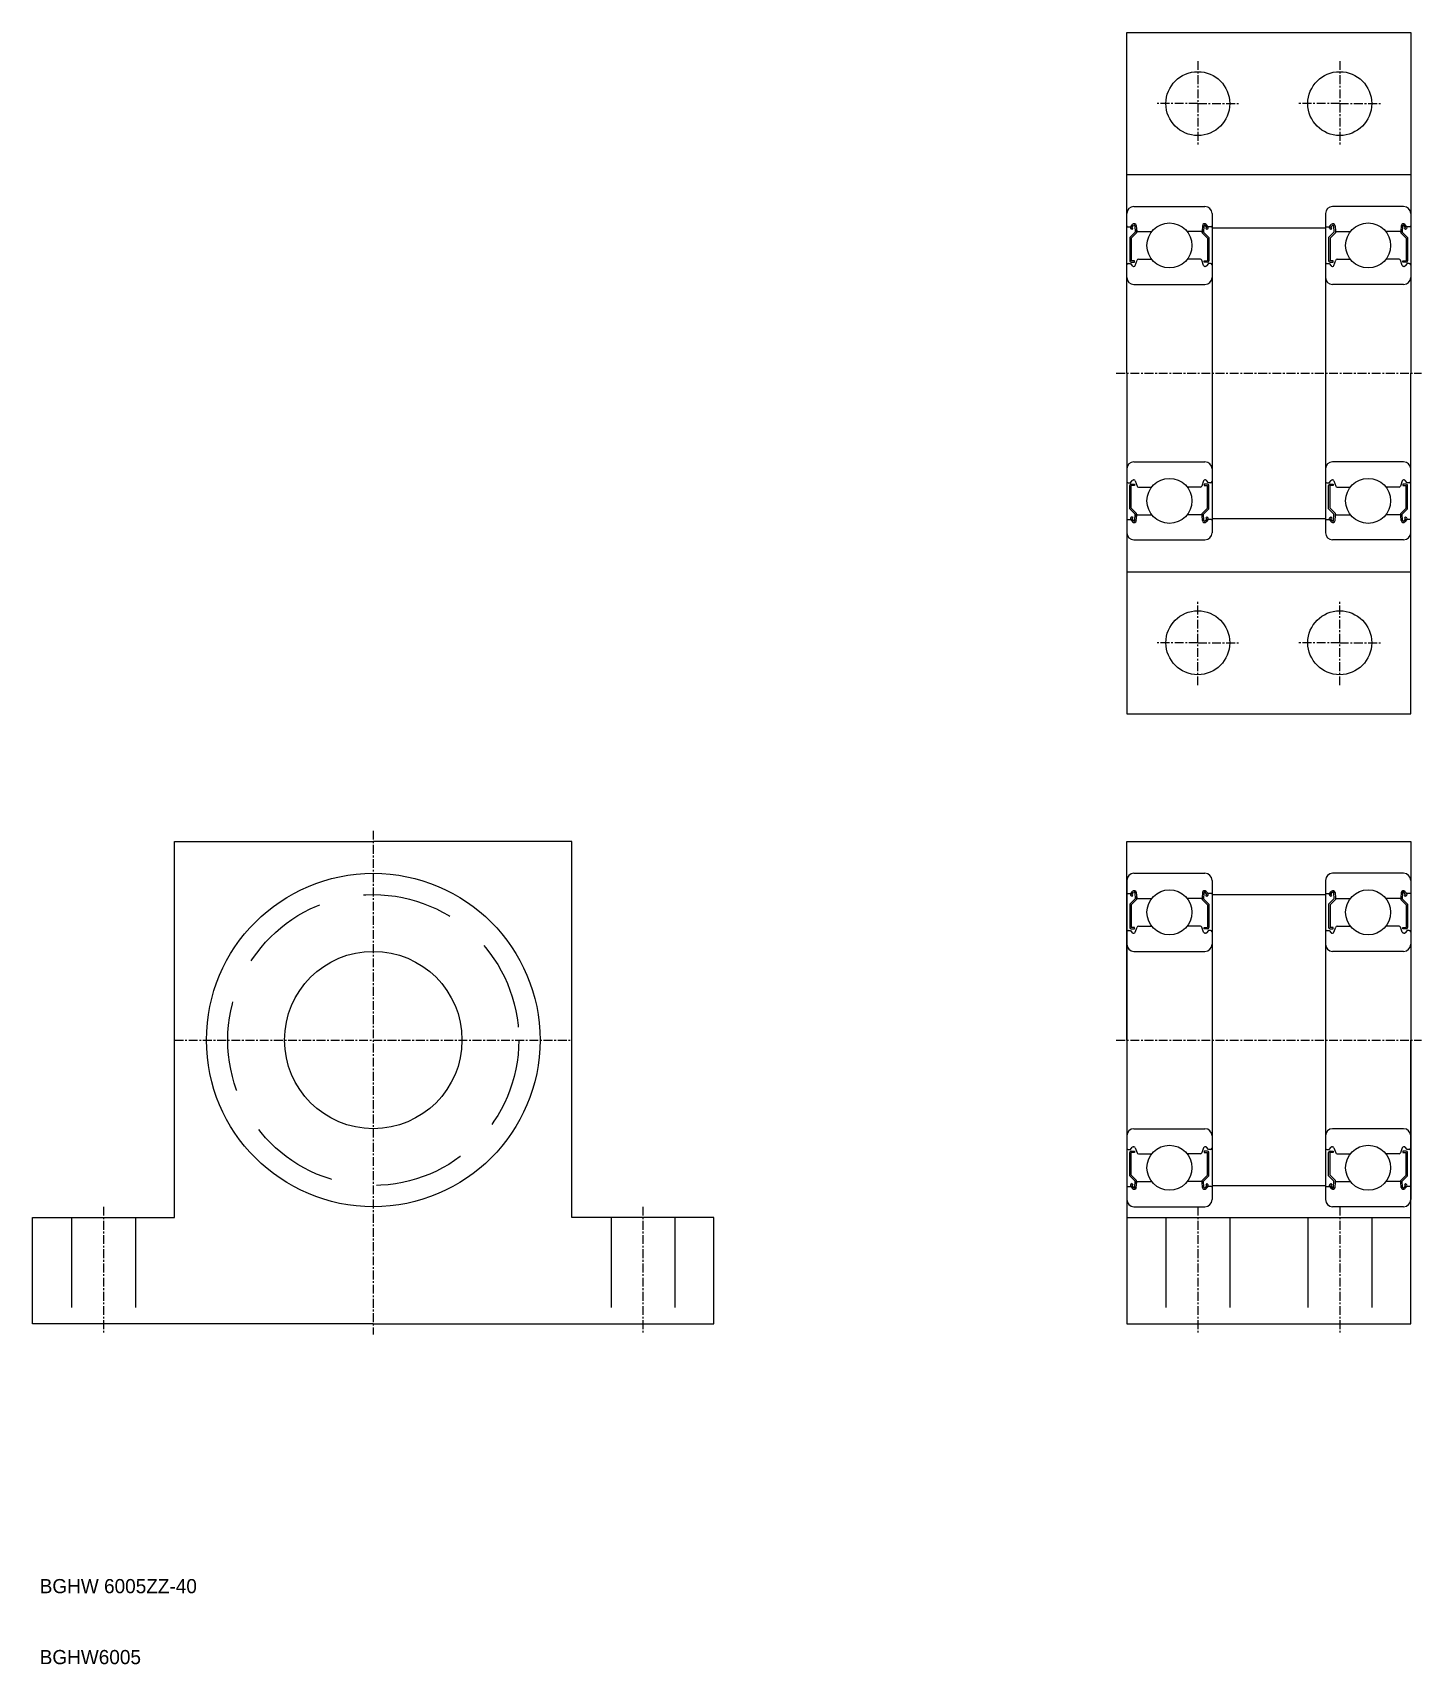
# Model space of a CAD drawing. Extents: x 104 to 299, y 49 to 279.
import ezdxf

# ---------------------------------------------------------------- set-up
doc = ezdxf.new("R2010")
doc.units = 0
doc.linetypes.add('CENTER', pattern=[2, 1.25, -0.25, 0.25, -0.25])
doc.linetypes.add('DASHED', pattern=[19.05, 12.7, -6.35])
doc.layers.get('0').update_dxf_attribs({"linetype": 'CONTINUOUS'})
doc.layers.add('CENTER', color=1, linetype='CENTER')

msp = doc.modelspace()

# ---------------------------------------------------------------- linework, layer by layer
for p, q in [((257.97, 231), (257.97, 279)), ((257.97, 279), (297.97, 279)), ((297.97, 279), (297.97, 231)), ((257.97, 259), (297.97, 259)), ((258.97, 254.5), (268.97, 254.5)), ((269.97, 253.5), (269.97, 208.5)), ((285.97, 253.5), (285.97, 208.5)), ((296.97, 254.5), (286.97, 254.5)), ((258.07, 251.65), (258.53, 251.65)), ((259.15, 250.89), (258.4, 250.14)), ((258.53, 251.65), (258.78, 251.95)), ((258.7, 251.24), (258.55, 251.37)), ((259.35, 250.8), (258.6, 250.05)), ((258.68, 251.52), (258.93, 251.82)), ((258.83, 251.4), (258.68, 251.52)), ((258.7, 251.24), (258.83, 251.4)), ((259.11, 251.76), (259.15, 250.89)), ((259.3, 251.78), (259.37, 251.04)), ((259.35, 251.27), (259.35, 250.8)), ((259.47, 250.95), (261.46, 250.95)), ((268.46, 250.95), (266.47, 250.95)), ((268.63, 251.78), (268.56, 251.04)), ((268.58, 251.27), (268.58, 250.8)), ((268.58, 250.8), (269.33, 250.05)), ((268.83, 251.76), (268.78, 250.89)), ((268.78, 250.89), (269.53, 250.14)), ((269.25, 251.52), (269, 251.82)), ((269.1, 251.4), (269.25, 251.52)), ((269.23, 251.24), (269.1, 251.4)), ((269.41, 251.65), (269.16, 251.95)), ((269.23, 251.24), (269.38, 251.37)), ((269.87, 251.65), (269.41, 251.65)), ((286.07, 251.65), (286.53, 251.65)), ((287.15, 250.89), (286.4, 250.14)), ((286.53, 251.65), (286.78, 251.95)), ((286.7, 251.24), (286.55, 251.37)), ((287.35, 250.8), (286.6, 250.05)), ((286.68, 251.52), (286.93, 251.82)), ((286.83, 251.4), (286.68, 251.52)), ((286.7, 251.24), (286.83, 251.4)), ((287.11, 251.76), (287.15, 250.89)), ((287.3, 251.78), (287.37, 251.04)), ((287.35, 251.27), (287.35, 250.8)), ((287.47, 250.95), (289.46, 250.95)), ((296.46, 250.95), (294.47, 250.95)), ((296.63, 251.78), (296.56, 251.04)), ((296.58, 251.27), (296.58, 250.8)), ((296.58, 250.8), (297.33, 250.05)), ((296.83, 251.76), (296.78, 250.89)), ((296.78, 250.89), (297.53, 250.14)), ((297.25, 251.52), (297, 251.82)), ((297.1, 251.4), (297.25, 251.52)), ((297.23, 251.24), (297.1, 251.4)), ((297.41, 251.65), (297.16, 251.95)), ((297.23, 251.24), (297.38, 251.37)), ((297.87, 251.65), (297.41, 251.65)), ((258.4, 250.14), (258.4, 246.85)), ((258.6, 250.05), (258.6, 246.85)), ((269.33, 250.05), (269.33, 246.85)), ((269.53, 250.14), (269.53, 246.85)), ((286.4, 250.14), (286.4, 246.85)), ((286.6, 250.05), (286.6, 246.85)), ((297.33, 250.05), (297.33, 246.85)), ((297.53, 250.14), (297.53, 246.85)), ((258.17, 246.45), (258.47, 246.45)), ((258.47, 246.45), (258.74, 246.12)), ((259.05, 246.85), (258.6, 246.85)), ((258.6, 246.65), (259.05, 246.65)), ((259.05, 246.65), (259.05, 246.85)), ((259.15, 246.18), (259.42, 246.92)), ((259.6, 247.05), (261.46, 247.05)), ((268.33, 247.05), (266.47, 247.05)), ((268.78, 246.18), (268.52, 246.92)), ((268.88, 246.85), (269.33, 246.85)), ((268.88, 246.65), (268.88, 246.85)), ((269.33, 246.65), (268.88, 246.65)), ((269.47, 246.45), (269.19, 246.12)), ((269.77, 246.45), (269.47, 246.45)), ((286.17, 246.45), (286.47, 246.45)), ((286.47, 246.45), (286.74, 246.12)), ((287.05, 246.85), (286.6, 246.85)), ((286.6, 246.65), (287.05, 246.65)), ((287.05, 246.65), (287.05, 246.85)), ((287.15, 246.18), (287.42, 246.92)), ((287.6, 247.05), (289.46, 247.05)), ((296.33, 247.05), (294.47, 247.05)), ((296.78, 246.18), (296.52, 246.92)), ((296.88, 246.65), (296.88, 246.85)), ((296.88, 246.85), (297.33, 246.85)), ((297.33, 246.65), (296.88, 246.65)), ((297.47, 246.45), (297.19, 246.12)), ((297.77, 246.45), (297.47, 246.45)), ((258.9, 246.05), (258.96, 246.05)), ((269.04, 246.05), (268.97, 246.05)), ((286.9, 246.05), (286.96, 246.05)), ((297.04, 246.05), (296.97, 246.05)), ((258.97, 243.5), (268.97, 243.5)), ((296.97, 243.5), (286.97, 243.5)), ((257.97, 231), (257.97, 183)), ((297.97, 183), (297.97, 231)), ((258.97, 218.5), (268.97, 218.5)), ((296.97, 218.5), (286.97, 218.5)), ((258.17, 215.55), (258.47, 215.55)), ((258.4, 211.87), (258.4, 215.15)), ((258.47, 215.55), (258.74, 215.88)), ((258.6, 215.35), (259.05, 215.35)), ((259.05, 215.15), (258.6, 215.15)), ((258.6, 211.95), (258.6, 215.15)), ((258.9, 215.95), (258.96, 215.95)), ((259.05, 215.35), (259.05, 215.15)), ((259.15, 215.82), (259.42, 215.08)), ((259.6, 214.95), (261.46, 214.95)), ((268.33, 214.95), (266.47, 214.95)), ((268.78, 215.82), (268.52, 215.08)), ((269.33, 215.35), (268.88, 215.35)), ((268.88, 215.35), (268.88, 215.15)), ((268.88, 215.15), (269.33, 215.15)), ((269.04, 215.95), (268.97, 215.95)), ((269.47, 215.55), (269.19, 215.88)), ((269.33, 211.95), (269.33, 215.15)), ((269.77, 215.55), (269.47, 215.55)), ((269.53, 211.87), (269.53, 215.15)), ((286.17, 215.55), (286.47, 215.55)), ((286.4, 211.87), (286.4, 215.15)), ((286.47, 215.55), (286.74, 215.88)), ((286.6, 215.35), (287.05, 215.35)), ((286.6, 211.95), (286.6, 215.15)), ((287.05, 215.15), (286.6, 215.15)), ((286.9, 215.95), (286.96, 215.95)), ((287.05, 215.35), (287.05, 215.15)), ((287.15, 215.82), (287.42, 215.08)), ((287.6, 214.95), (289.46, 214.95)), ((296.33, 214.95), (294.47, 214.95)), ((296.78, 215.82), (296.52, 215.08)), ((296.88, 215.35), (296.88, 215.15)), ((297.33, 215.35), (296.88, 215.35)), ((296.88, 215.15), (297.33, 215.15)), ((297.04, 215.95), (296.97, 215.95)), ((297.47, 215.55), (297.19, 215.88)), ((297.33, 211.95), (297.33, 215.15)), ((297.77, 215.55), (297.47, 215.55)), ((297.53, 211.87), (297.53, 215.15)), ((259.15, 211.12), (258.4, 211.87)), ((259.35, 211.2), (258.6, 211.95)), ((268.58, 211.2), (269.33, 211.95)), ((268.78, 211.12), (269.53, 211.87)), ((287.15, 211.12), (286.4, 211.87)), ((287.35, 211.2), (286.6, 211.95)), ((296.58, 211.2), (297.33, 211.95)), ((296.78, 211.12), (297.53, 211.87)), ((258.07, 210.35), (258.53, 210.35)), ((258.53, 210.35), (258.78, 210.05)), ((258.7, 210.76), (258.55, 210.63)), ((258.83, 210.61), (258.68, 210.48)), ((258.68, 210.48), (258.93, 210.18)), ((258.7, 210.76), (258.83, 210.61)), ((259.11, 210.24), (259.15, 211.12)), ((259.3, 210.22), (259.37, 210.96)), ((259.35, 210.73), (259.35, 211.2)), ((259.47, 211.05), (261.46, 211.05)), ((268.46, 211.05), (266.47, 211.05)), ((268.63, 210.22), (268.56, 210.96)), ((268.58, 210.73), (268.58, 211.2)), ((268.83, 210.24), (268.78, 211.12)), ((269.25, 210.48), (269, 210.18)), ((269.23, 210.76), (269.1, 210.61)), ((269.1, 210.61), (269.25, 210.48)), ((269.41, 210.35), (269.16, 210.05)), ((269.23, 210.76), (269.38, 210.63)), ((269.87, 210.35), (269.41, 210.35)), ((286.07, 210.35), (286.53, 210.35)), ((286.53, 210.35), (286.78, 210.05)), ((286.7, 210.76), (286.55, 210.63)), ((286.83, 210.61), (286.68, 210.48)), ((286.68, 210.48), (286.93, 210.18)), ((286.7, 210.76), (286.83, 210.61)), ((287.11, 210.24), (287.15, 211.12)), ((287.3, 210.22), (287.37, 210.96)), ((287.35, 210.73), (287.35, 211.2)), ((287.47, 211.05), (289.46, 211.05)), ((296.46, 211.05), (294.47, 211.05)), ((296.63, 210.22), (296.56, 210.96)), ((296.58, 210.73), (296.58, 211.2)), ((296.83, 210.24), (296.78, 211.12)), ((297.25, 210.48), (297, 210.18)), ((297.23, 210.76), (297.1, 210.61)), ((297.1, 210.61), (297.25, 210.48)), ((297.41, 210.35), (297.16, 210.05)), ((297.23, 210.76), (297.38, 210.63)), ((297.87, 210.35), (297.41, 210.35)), ((258.97, 207.5), (268.97, 207.5)), ((261.47, 207.5), (261.47, 207.5)), ((263.97, 207.5), (263.97, 207.5)), ((296.97, 207.5), (286.97, 207.5)), ((291.97, 207.5), (291.97, 207.5)), ((294.47, 207.5), (294.47, 207.5)), ((257.97, 203), (297.97, 203)), ((257.97, 183), (297.97, 183)), ((123.79, 112), (123.79, 165)), ((123.79, 165), (151.79, 165)), ((179.79, 165), (151.79, 165)), ((179.79, 112), (179.79, 165)), ((257.97, 165), (297.97, 165)), ((257.97, 137), (257.97, 165)), ((297.97, 165), (297.97, 137)), ((257.97, 159.5), (257.97, 114.5)), ((258.97, 160.5), (268.97, 160.5)), ((269.97, 159.5), (269.97, 114.5)), ((285.97, 159.5), (285.97, 114.5)), ((296.97, 160.5), (286.97, 160.5)), ((297.97, 159.5), (297.97, 114.5)), ((258.07, 157.65), (258.53, 157.65)), ((259.15, 156.89), (258.4, 156.14)), ((258.53, 157.65), (258.78, 157.95)), ((258.7, 157.24), (258.55, 157.37)), ((259.35, 156.8), (258.6, 156.05)), ((258.68, 157.52), (258.93, 157.82)), ((258.83, 157.4), (258.68, 157.52)), ((258.7, 157.24), (258.83, 157.4)), ((259.11, 157.76), (259.15, 156.89)), ((259.3, 157.78), (259.37, 157.04)), ((259.35, 157.27), (259.35, 156.8)), ((259.47, 156.95), (261.46, 156.95)), ((268.46, 156.95), (266.47, 156.95)), ((268.63, 157.78), (268.56, 157.04)), ((268.58, 157.27), (268.58, 156.8)), ((268.58, 156.8), (269.33, 156.05)), ((268.83, 157.76), (268.78, 156.89)), ((268.78, 156.89), (269.53, 156.14)), ((269.25, 157.52), (269, 157.82)), ((269.1, 157.4), (269.25, 157.52)), ((269.23, 157.24), (269.1, 157.4)), ((269.41, 157.65), (269.16, 157.95)), ((269.23, 157.24), (269.38, 157.37)), ((269.87, 157.65), (269.41, 157.65)), ((286.07, 157.65), (286.53, 157.65)), ((287.15, 156.89), (286.4, 156.14)), ((286.53, 157.65), (286.78, 157.95)), ((286.7, 157.24), (286.55, 157.37)), ((287.35, 156.8), (286.6, 156.05)), ((286.68, 157.52), (286.93, 157.82)), ((286.83, 157.4), (286.68, 157.52)), ((286.7, 157.24), (286.83, 157.4)), ((287.11, 157.76), (287.15, 156.89)), ((287.3, 157.78), (287.37, 157.04)), ((287.35, 157.27), (287.35, 156.8)), ((287.47, 156.95), (289.46, 156.95)), ((296.46, 156.95), (294.47, 156.95)), ((296.63, 157.78), (296.56, 157.04)), ((296.58, 157.27), (296.58, 156.8)), ((296.58, 156.8), (297.33, 156.05)), ((296.83, 157.76), (296.78, 156.89)), ((296.78, 156.89), (297.53, 156.14)), ((297.25, 157.52), (297, 157.82)), ((297.1, 157.4), (297.25, 157.52)), ((297.23, 157.24), (297.1, 157.4)), ((297.41, 157.65), (297.16, 157.95)), ((297.23, 157.24), (297.38, 157.37)), ((297.87, 157.65), (297.41, 157.65)), ((258.4, 156.14), (258.4, 152.85)), ((258.6, 156.05), (258.6, 152.85)), ((269.33, 156.05), (269.33, 152.85)), ((269.53, 156.14), (269.53, 152.85)), ((286.4, 156.14), (286.4, 152.85)), ((286.6, 156.05), (286.6, 152.85)), ((297.33, 156.05), (297.33, 152.85)), ((297.53, 156.14), (297.53, 152.85)), ((258.17, 152.45), (258.47, 152.45)), ((258.47, 152.45), (258.74, 152.12)), ((259.05, 152.85), (258.6, 152.85)), ((258.6, 152.65), (259.05, 152.65)), ((258.9, 152.05), (258.96, 152.05)), ((259.05, 152.65), (259.05, 152.85)), ((259.15, 152.18), (259.42, 152.92)), ((259.6, 153.05), (261.46, 153.05)), ((268.33, 153.05), (266.47, 153.05)), ((268.78, 152.18), (268.52, 152.92)), ((268.88, 152.85), (269.33, 152.85)), ((268.88, 152.65), (268.88, 152.85)), ((269.33, 152.65), (268.88, 152.65)), ((269.04, 152.05), (268.97, 152.05)), ((269.47, 152.45), (269.19, 152.12)), ((269.77, 152.45), (269.47, 152.45)), ((286.17, 152.45), (286.47, 152.45)), ((286.47, 152.45), (286.74, 152.12)), ((287.05, 152.85), (286.6, 152.85)), ((286.6, 152.65), (287.05, 152.65)), ((286.9, 152.05), (286.96, 152.05)), ((287.05, 152.65), (287.05, 152.85)), ((287.15, 152.18), (287.42, 152.92)), ((287.6, 153.05), (289.46, 153.05)), ((296.33, 153.05), (294.47, 153.05)), ((296.78, 152.18), (296.52, 152.92)), ((296.88, 152.85), (297.33, 152.85)), ((296.88, 152.65), (296.88, 152.85)), ((297.33, 152.65), (296.88, 152.65)), ((297.04, 152.05), (296.97, 152.05)), ((297.47, 152.45), (297.19, 152.12)), ((297.77, 152.45), (297.47, 152.45)), ((258.97, 149.5), (268.97, 149.5)), ((296.97, 149.5), (286.97, 149.5)), ((257.97, 137), (257.97, 97)), ((297.97, 97), (297.97, 137)), ((258.97, 124.5), (268.97, 124.5)), ((296.97, 124.5), (286.97, 124.5)), ((258.9, 121.95), (258.96, 121.95)), ((269.04, 121.95), (268.97, 121.95)), ((286.9, 121.95), (286.96, 121.95)), ((297.04, 121.95), (296.97, 121.95)), ((258.17, 121.55), (258.47, 121.55)), ((258.4, 117.87), (258.4, 121.15)), ((258.47, 121.55), (258.74, 121.88)), ((258.6, 121.35), (259.05, 121.35)), ((258.6, 117.95), (258.6, 121.15)), ((259.05, 121.15), (258.6, 121.15)), ((259.05, 121.35), (259.05, 121.15)), ((259.15, 121.82), (259.42, 121.08)), ((259.6, 120.95), (261.46, 120.95)), ((268.33, 120.95), (266.47, 120.95)), ((268.78, 121.82), (268.52, 121.08)), ((269.33, 121.35), (268.88, 121.35)), ((268.88, 121.35), (268.88, 121.15)), ((268.88, 121.15), (269.33, 121.15)), ((269.47, 121.55), (269.19, 121.88)), ((269.33, 117.95), (269.33, 121.15)), ((269.77, 121.55), (269.47, 121.55)), ((269.53, 117.87), (269.53, 121.15)), ((286.17, 121.55), (286.47, 121.55)), ((286.4, 117.87), (286.4, 121.15)), ((286.47, 121.55), (286.74, 121.88)), ((286.6, 121.35), (287.05, 121.35)), ((287.05, 121.15), (286.6, 121.15)), ((286.6, 117.95), (286.6, 121.15)), ((287.05, 121.35), (287.05, 121.15)), ((287.15, 121.82), (287.42, 121.08)), ((287.6, 120.95), (289.46, 120.95)), ((296.33, 120.95), (294.47, 120.95)), ((296.78, 121.82), (296.52, 121.08)), ((297.33, 121.35), (296.88, 121.35)), ((296.88, 121.35), (296.88, 121.15)), ((296.88, 121.15), (297.33, 121.15)), ((297.47, 121.55), (297.19, 121.88)), ((297.33, 117.95), (297.33, 121.15)), ((297.77, 121.55), (297.47, 121.55)), ((297.53, 117.87), (297.53, 121.15)), ((259.15, 117.12), (258.4, 117.87)), ((259.35, 117.2), (258.6, 117.95)), ((268.58, 117.2), (269.33, 117.95)), ((268.78, 117.12), (269.53, 117.87)), ((287.15, 117.12), (286.4, 117.87)), ((287.35, 117.2), (286.6, 117.95)), ((296.58, 117.2), (297.33, 117.95)), ((296.78, 117.12), (297.53, 117.87)), ((258.07, 116.35), (258.53, 116.35)), ((258.53, 116.35), (258.78, 116.05)), ((258.7, 116.76), (258.55, 116.63)), ((258.83, 116.61), (258.68, 116.48)), ((258.68, 116.48), (258.93, 116.18)), ((258.7, 116.76), (258.83, 116.61)), ((259.11, 116.24), (259.15, 117.12)), ((259.3, 116.22), (259.37, 116.96)), ((259.35, 116.73), (259.35, 117.2)), ((259.47, 117.05), (261.46, 117.05)), ((268.46, 117.05), (266.47, 117.05)), ((268.63, 116.22), (268.56, 116.96)), ((268.58, 116.73), (268.58, 117.2)), ((268.83, 116.24), (268.78, 117.12)), ((269.25, 116.48), (269, 116.18)), ((269.23, 116.76), (269.1, 116.61)), ((269.1, 116.61), (269.25, 116.48)), ((269.41, 116.35), (269.16, 116.05)), ((269.23, 116.76), (269.38, 116.63)), ((269.87, 116.35), (269.41, 116.35)), ((286.07, 116.35), (286.53, 116.35)), ((286.53, 116.35), (286.78, 116.05)), ((286.7, 116.76), (286.55, 116.63)), ((286.83, 116.61), (286.68, 116.48)), ((286.68, 116.48), (286.93, 116.18)), ((286.7, 116.76), (286.83, 116.61)), ((287.11, 116.24), (287.15, 117.12)), ((287.3, 116.22), (287.37, 116.96)), ((287.35, 116.73), (287.35, 117.2)), ((287.47, 117.05), (289.46, 117.05)), ((296.46, 117.05), (294.47, 117.05)), ((296.63, 116.22), (296.56, 116.96)), ((296.58, 116.73), (296.58, 117.2)), ((296.83, 116.24), (296.78, 117.12)), ((297.25, 116.48), (297, 116.18)), ((297.23, 116.76), (297.1, 116.61)), ((297.1, 116.61), (297.25, 116.48)), ((297.41, 116.35), (297.16, 116.05)), ((297.23, 116.76), (297.38, 116.63)), ((297.87, 116.35), (297.41, 116.35)), ((258.97, 113.5), (268.97, 113.5)), ((261.47, 113.5), (261.47, 113.5)), ((263.97, 113.5), (263.97, 113.5)), ((296.97, 113.5), (286.97, 113.5)), ((291.97, 113.5), (291.97, 113.5)), ((294.47, 113.5), (294.47, 113.5)), ((103.79, 112), (123.79, 112)), ((103.79, 97), (103.79, 112)), ((199.79, 112), (179.79, 112)), ((199.79, 97), (199.79, 112)), ((257.97, 112), (297.97, 112)), ((151.79, 97), (103.79, 97)), ((151.79, 97), (199.79, 97)), ((257.97, 97), (297.97, 97))]:
    msp.add_line(p, q)
at = {"color": 7, "linetype": 'CONTINUOUS'}
for p, q in [((269.97, 251.5), (285.97, 251.5)), ((269.97, 210.5), (285.97, 210.5)), ((269.97, 157.5), (285.97, 157.5)), ((269.97, 116.5), (285.97, 116.5))]:
    msp.add_line(p, q, dxfattribs=at)
at = {"color": 3, "linetype": 'DASHED'}
for p, q in [((109.29, 112), (109.29, 97)), ((118.29, 112), (118.29, 97)), ((185.29, 112), (185.29, 97)), ((194.29, 112), (194.29, 97)), ((263.47, 112), (263.47, 97)), ((272.47, 112), (272.47, 97)), ((283.47, 112), (283.47, 97)), ((292.47, 112), (292.47, 97))]:
    msp.add_line(p, q, dxfattribs=at)
for centre, radius in [((267.97, 269), 4.5), ((287.97, 269), 4.5), ((263.97, 249), 3.17), ((291.97, 249), 3.17), ((263.97, 213), 3.17), ((291.97, 213), 3.17), ((267.97, 193), 4.5), ((287.97, 193), 4.5), ((151.79, 137), 23.5), ((263.97, 155), 3.17), ((291.97, 155), 3.17), ((151.79, 137), 12.5), ((263.97, 119), 3.17), ((291.97, 119), 3.17)]:
    msp.add_circle(centre, radius)
msp.add_circle((151.79, 137), 20.5, dxfattribs=at)
for centre, radius, start, end in [((258.97, 253.5), 1, 90, 180), ((268.97, 253.5), 1, 0, 90), ((286.97, 253.5), 1, 90, 180), ((296.97, 253.5), 1, 0, 90), ((258.07, 251.75), 0.1, 180, 270), ((258.68, 251.52), 0.2, 140.0012, 230.0863), ((259.01, 251.76), 0.3, 4.9967, 140.0012), ((259.01, 251.76), 0.1, 2.8198, 140.0023), ((259.47, 251.05), 0.1, 184.9967, 270), ((268.46, 251.05), 0.1, 270, 355.0033), ((268.93, 251.76), 0.3, 39.9988, 175.0033), ((268.93, 251.76), 0.1, 39.9977, 177.1802), ((269.25, 251.52), 0.2, 309.9137, 39.9988), ((269.87, 251.75), 0.1, 270, 0), ((286.07, 251.75), 0.1, 180, 270), ((286.68, 251.52), 0.2, 140.0012, 230.0863), ((287.01, 251.76), 0.3, 4.9967, 140.0012), ((287.01, 251.76), 0.1, 2.8198, 140.0023), ((287.47, 251.05), 0.1, 184.9967, 270), ((296.46, 251.05), 0.1, 270, 355.0033), ((296.93, 251.76), 0.3, 39.9988, 175.0033), ((296.93, 251.76), 0.1, 39.9977, 177.1802), ((297.25, 251.52), 0.2, 309.9137, 39.9988), ((297.87, 251.75), 0.1, 270, 0), ((258.17, 246.25), 0.2, 90, 180), ((258.6, 246.85), 0.2, 180, 270), ((258.9, 246.25), 0.2, 219.9945, 270), ((258.96, 246.25), 0.2, 270, 339.9921), ((259.6, 246.85), 0.2, 90, 159.9921), ((268.33, 246.85), 0.2, 20.0079, 90), ((268.97, 246.25), 0.2, 200.0079, 270), ((269.04, 246.25), 0.2, 270, 320.0055), ((269.33, 246.85), 0.2, 270, 0), ((269.77, 246.25), 0.2, 0, 90), ((286.17, 246.25), 0.2, 90, 180), ((286.6, 246.85), 0.2, 180, 270), ((286.9, 246.25), 0.2, 219.9945, 270), ((286.96, 246.25), 0.2, 270, 339.9921), ((287.6, 246.85), 0.2, 90, 159.9921), ((296.33, 246.85), 0.2, 20.0079, 90), ((296.97, 246.25), 0.2, 200.0079, 270), ((297.04, 246.25), 0.2, 270, 320.0055), ((297.33, 246.85), 0.2, 270, 0), ((297.77, 246.25), 0.2, 0, 90), ((258.97, 244.5), 1, 180, 270), ((268.97, 244.5), 1, 270, 0), ((286.97, 244.5), 1, 180, 270), ((296.97, 244.5), 1, 270, 0), ((258.97, 217.5), 1, 90, 180), ((268.97, 217.5), 1, 0, 90), ((286.97, 217.5), 1, 90, 180), ((296.97, 217.5), 1, 0, 90), ((258.17, 215.75), 0.2, 180, 270), ((258.6, 215.15), 0.2, 90, 180), ((258.9, 215.75), 0.2, 90, 140.0055), ((258.96, 215.75), 0.2, 20.0079, 90), ((259.6, 215.15), 0.2, 200.0079, 270), ((268.33, 215.15), 0.2, 270, 339.9921), ((268.97, 215.75), 0.2, 90, 159.9921), ((269.04, 215.75), 0.2, 39.9945, 90), ((269.33, 215.15), 0.2, 0, 90), ((269.77, 215.75), 0.2, 270, 0), ((286.17, 215.75), 0.2, 180, 270), ((286.6, 215.15), 0.2, 90, 180), ((286.9, 215.75), 0.2, 90, 140.0055), ((286.96, 215.75), 0.2, 20.0079, 90), ((287.6, 215.15), 0.2, 200.0079, 270), ((296.33, 215.15), 0.2, 270, 339.9921), ((296.97, 215.75), 0.2, 90, 159.9921), ((297.04, 215.75), 0.2, 39.9945, 90), ((297.33, 215.15), 0.2, 0, 90), ((297.77, 215.75), 0.2, 270, 0), ((258.07, 210.25), 0.1, 90, 180), ((258.68, 210.48), 0.2, 129.9137, 219.9988), ((259.01, 210.25), 0.3, 219.9988, 355.0033), ((259.01, 210.25), 0.1, 219.9977, 357.1802), ((259.47, 210.95), 0.1, 90, 175.0033), ((268.46, 210.95), 0.1, 4.9967, 90), ((268.93, 210.25), 0.3, 184.9967, 320.0012), ((268.93, 210.25), 0.1, 182.8198, 320.0023), ((269.25, 210.48), 0.2, 320.0012, 50.0863), ((269.87, 210.25), 0.1, 0, 90), ((286.07, 210.25), 0.1, 90, 180), ((286.68, 210.48), 0.2, 129.9137, 219.9988), ((287.01, 210.25), 0.3, 219.9988, 355.0033), ((287.01, 210.25), 0.1, 219.9977, 357.1802), ((287.47, 210.95), 0.1, 90, 175.0033), ((296.46, 210.95), 0.1, 4.9967, 90), ((296.93, 210.25), 0.3, 184.9967, 320.0012), ((296.93, 210.25), 0.1, 182.8198, 320.0023), ((297.25, 210.48), 0.2, 320.0012, 50.0863), ((297.87, 210.25), 0.1, 0, 90), ((258.97, 208.5), 1, 180, 270), ((268.97, 208.5), 1, 270, 0), ((286.97, 208.5), 1, 180, 270), ((296.97, 208.5), 1, 270, 0), ((258.97, 159.5), 1, 90, 180), ((268.97, 159.5), 1, 0, 90), ((286.97, 159.5), 1, 90, 180), ((296.97, 159.5), 1, 0, 90), ((258.07, 157.75), 0.1, 180, 270), ((258.68, 157.52), 0.2, 140.0012, 230.0863), ((259.01, 157.76), 0.3, 4.9967, 140.0012), ((259.01, 157.76), 0.1, 2.8198, 140.0023), ((259.47, 157.05), 0.1, 184.9967, 270), ((268.46, 157.05), 0.1, 270, 355.0033), ((268.93, 157.76), 0.3, 39.9988, 175.0033), ((268.93, 157.76), 0.1, 39.9977, 177.1802), ((269.25, 157.52), 0.2, 309.9137, 39.9988), ((269.87, 157.75), 0.1, 270, 0), ((286.07, 157.75), 0.1, 180, 270), ((286.68, 157.52), 0.2, 140.0012, 230.0863), ((287.01, 157.76), 0.3, 4.9967, 140.0012), ((287.01, 157.76), 0.1, 2.8198, 140.0023), ((287.47, 157.05), 0.1, 184.9967, 270), ((296.46, 157.05), 0.1, 270, 355.0033), ((296.93, 157.76), 0.3, 39.9988, 175.0033), ((296.93, 157.76), 0.1, 39.9977, 177.1802), ((297.25, 157.52), 0.2, 309.9137, 39.9988), ((297.87, 157.75), 0.1, 270, 0), ((258.17, 152.25), 0.2, 90, 180), ((258.6, 152.85), 0.2, 180, 270), ((258.9, 152.25), 0.2, 219.9945, 270), ((258.96, 152.25), 0.2, 270, 339.9921), ((259.6, 152.85), 0.2, 90, 159.9921), ((268.33, 152.85), 0.2, 20.0079, 90), ((268.97, 152.25), 0.2, 200.0079, 270), ((269.04, 152.25), 0.2, 270, 320.0055), ((269.33, 152.85), 0.2, 270, 0), ((269.77, 152.25), 0.2, 0, 90), ((286.17, 152.25), 0.2, 90, 180), ((286.6, 152.85), 0.2, 180, 270), ((286.9, 152.25), 0.2, 219.9945, 270), ((286.96, 152.25), 0.2, 270, 339.9921), ((287.6, 152.85), 0.2, 90, 159.9921), ((296.33, 152.85), 0.2, 20.0079, 90), ((296.97, 152.25), 0.2, 200.0079, 270), ((297.04, 152.25), 0.2, 270, 320.0055), ((297.33, 152.85), 0.2, 270, 0), ((297.77, 152.25), 0.2, 0, 90), ((258.97, 150.5), 1, 180, 270), ((268.97, 150.5), 1, 270, 0), ((286.97, 150.5), 1, 180, 270), ((296.97, 150.5), 1, 270, 0), ((258.97, 123.5), 1, 90, 180), ((268.97, 123.5), 1, 0, 90), ((286.97, 123.5), 1, 90, 180), ((296.97, 123.5), 1, 0, 90), ((258.9, 121.75), 0.2, 90, 140.0055), ((258.96, 121.75), 0.2, 20.0079, 90), ((268.97, 121.75), 0.2, 90, 159.9921), ((269.04, 121.75), 0.2, 39.9945, 90), ((286.9, 121.75), 0.2, 90, 140.0055), ((286.96, 121.75), 0.2, 20.0079, 90), ((296.97, 121.75), 0.2, 90, 159.9921), ((297.04, 121.75), 0.2, 39.9945, 90), ((258.17, 121.75), 0.2, 180, 270), ((258.6, 121.15), 0.2, 90, 180), ((259.6, 121.15), 0.2, 200.0079, 270), ((268.33, 121.15), 0.2, 270, 339.9921), ((269.33, 121.15), 0.2, 0, 90), ((269.77, 121.75), 0.2, 270, 0), ((286.17, 121.75), 0.2, 180, 270), ((286.6, 121.15), 0.2, 90, 180), ((287.6, 121.15), 0.2, 200.0079, 270), ((296.33, 121.15), 0.2, 270, 339.9921), ((297.33, 121.15), 0.2, 0, 90), ((297.77, 121.75), 0.2, 270, 0), ((258.07, 116.25), 0.1, 90, 180), ((258.68, 116.48), 0.2, 129.9137, 219.9988), ((259.01, 116.25), 0.3, 219.9988, 355.0033), ((259.01, 116.25), 0.1, 219.9977, 357.1802), ((259.47, 116.95), 0.1, 90, 175.0033), ((268.46, 116.95), 0.1, 4.9967, 90), ((268.93, 116.25), 0.3, 184.9967, 320.0012), ((268.93, 116.25), 0.1, 182.8198, 320.0023), ((269.25, 116.48), 0.2, 320.0012, 50.0863), ((269.87, 116.25), 0.1, 0, 90), ((286.07, 116.25), 0.1, 90, 180), ((286.68, 116.48), 0.2, 129.9137, 219.9988), ((287.01, 116.25), 0.3, 219.9988, 355.0033), ((287.01, 116.25), 0.1, 219.9977, 357.1802), ((287.47, 116.95), 0.1, 90, 175.0033), ((296.46, 116.95), 0.1, 4.9967, 90), ((296.93, 116.25), 0.3, 184.9967, 320.0012), ((296.93, 116.25), 0.1, 182.8198, 320.0023), ((297.25, 116.48), 0.2, 320.0012, 50.0863), ((297.87, 116.25), 0.1, 0, 90), ((258.97, 114.5), 1, 180, 270), ((268.97, 114.5), 1, 270, 0), ((286.97, 114.5), 1, 180, 270), ((296.97, 114.5), 1, 270, 0)]:
    msp.add_arc(centre, radius, start, end)
at = {"layer": 'CENTER', "color": 1, "linetype": 'CENTER'}
for p, q in [((267.97, 275), (267.97, 263)), ((287.97, 275), (287.97, 263)), ((267.97, 269), (261.97, 269)), ((267.97, 269), (273.97, 269)), ((287.97, 269), (281.97, 269)), ((287.97, 269), (293.97, 269)), ((256.47, 231), (299.47, 231)), ((267.97, 187), (267.97, 199)), ((287.97, 187), (287.97, 199)), ((267.97, 193), (261.97, 193)), ((267.97, 193), (273.97, 193)), ((287.97, 193), (281.97, 193)), ((287.97, 193), (293.97, 193)), ((151.79, 166.5), (151.79, 95.5)), ((123.79, 137), (179.79, 137)), ((256.47, 137), (299.47, 137)), ((113.79, 113.5), (113.79, 95.5)), ((189.79, 113.5), (189.79, 95.5)), ((267.97, 113.5), (267.97, 95.5)), ((287.97, 113.5), (287.97, 95.5))]:
    msp.add_line(p, q, dxfattribs=at)

# ---------------------------------------------------------------- texts
for s, p in [('BGHW 6005ZZ-40', (104.79, 59.02)), ('BGHW6005', (104.79, 49.02))]:
    msp.add_text(s, height=2).set_placement(p)

doc.saveas('drawing.dxf')
